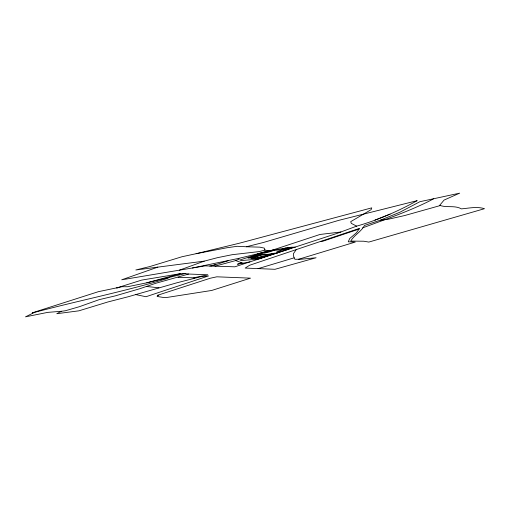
<?xml version="1.0" encoding="UTF-8"?>
<svg xmlns="http://www.w3.org/2000/svg" width="510" height="510" viewBox="0 0 510 510"><rect width="100%" height="100%" fill="white"/><g stroke="black" fill="none" stroke-linecap="round" stroke-linejoin="round"><path stroke-width="0.76" d="M296.119 249.792L293.448 253.623L293.371 255.739L294.869 259.271L300.996 259.239L316.092 257.754L274.986 269.299L245.151 268.069L249.683 265.232L359.575 228.346L356.42 232.828L349.694 238.54L348.266 241.791L355.266 242.065L298.662 259.252M433.596 198.76L433.2 198.989A219.434 20.649 -15.1 0 1 410.933 209.457A219.848 20.687 -15.1 0 1 387.651 218.656L362.61 227.881M178.047 277.325L193.762 277.81L207.787 274.762L188.63 274.042L155.869 283.248L139.581 288.794L115.126 295.908L99.265 299.631L79.33 306.714L65.42 310.743L61.366 311.285L56.757 313.714L78.865 310.832L108.012 301.933L128.239 296.737L176.9 282.795L201.004 276.656L208.52 275.935L145.981 296.731L135.66 294.563M295.373 247.165L291.178 247.216L268.132 250.824L265.187 250.053L259.214 251.583L232.177 254.7L217.56 257.652L204.242 261.139L135.845 269.969L149.889 266.539L182.013 256.734L196.108 253.706L226.886 247.771L237.182 246.292L246.419 246.763L263.434 242.473L338.812 220.345L417.18 200.659C397.985 211.319 377.808 220.148 356.656 226.14L337.371 233.28L234.855 266.819L205.179 265.869L121.711 279.799L157.819 267.132M169.001 277.65L166.152 278.874C122.751 291.911 78.272 300.702 34.533 312.388L32.258 312.84L98.379 291.682L122.043 286.722L127.532 286.741L146.765 282.82L185.066 273.577L188.63 274.042M390.086 214.111L374.958 220.097M215.105 266.163L235.652 260.578L239.165 259.176L238.648 258.391L192.366 268.005M380.428 220.173L399.859 212.249L419.902 201.699L459.669 193.156L444.076 200.079L439.709 205.3C446.696 208.099 454.563 204.963 461.422 208.877C469.009 208.182 477.111 206.34 484.5 208.692L368.794 242.078L363.853 241.224L350.721 241.09C354.15 235.04 361.201 231.789 364.503 225.452L380.428 220.173L387.88 219.345L404.621 215.558L440.372 205.517M34.533 312.388L25.5 316.844L47.761 312.369L61.366 311.285M179.38 270.173L204.242 261.139M241.657 262.72L237.462 264.231L249.913 261.885M211.401 265.99L228.25 260.706M272.378 250.161L319.993 234.46L340.922 231.999M359.065 229.073L322.977 241.185L321.045 241.428M273.959 250.391L266.972 252.654L261.675 253.113M251.092 257.875L262.032 254.331M257.078 258.175L259.271 257.467L264.518 257.008M283.758 249.537L276.771 251.8L282.017 251.341M263.345 256.804L274.278 253.266M258.06 268.649L294.072 257.85M268.132 250.824L257.722 253.801M146.765 282.82L180.164 273.723L185.066 273.577M209.782 266.105L215.328 264.671M196.108 253.706L239.604 243.155L371.745 207.857L371.121 209.655L350.682 221.672L351.301 223.374L356.656 226.14M238.648 258.391L273.819 249.932M118.696 287.595L116.682 287.952L141.659 280.098L180.164 273.723M277.344 252.998L271.218 253.534L258.079 257.786L251.953 258.321L265.092 254.063L258.965 254.598L248.032 258.137L254.152 257.607M262.892 254.777L269.012 254.248M260.278 257.072L266.405 256.536M262.325 257.722L252.635 258.564L248.701 257.155M246.419 246.763L259.877 247.159L264.429 248.147L264.512 249.804L265.187 250.053M146.415 286.467L158.929 287.799M235.652 260.578L242.97 263.192M193.762 277.81L194.438 278.205M158.737 295.315L157.08 296.444L163.34 297.457L167.548 297.355L211.707 290.458L250.525 278.154L216.846 276.809L210.279 278.231L157.252 295.386L158.737 295.315M259.775 253.572L239.885 260.011L241.44 260.565L257.983 259.125L289.004 249.084L272.461 250.525L259.775 253.572M285.651 248.134L281.278 249.549L288.628 248.912L293.001 247.49L285.651 248.134"/></g></svg>
